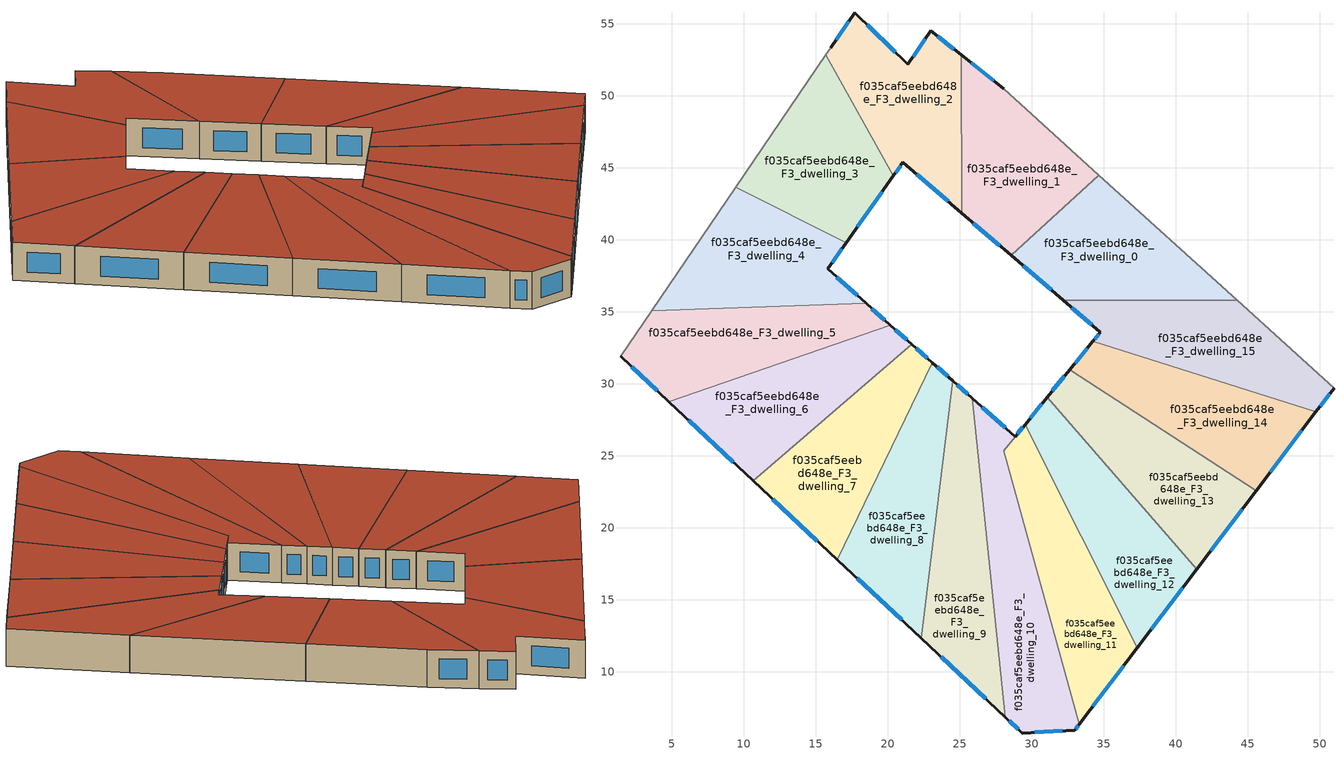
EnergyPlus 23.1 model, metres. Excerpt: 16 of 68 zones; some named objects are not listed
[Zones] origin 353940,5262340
f035caf5eebd648e_F3_dwelling_0
 floor to f035caf5eebd648e_F2_dwelling_0 (EU_floor_Construction): 44.25,35.81 32.18,35.81 28.57,38.92 34.66,44.5 z9
 wall outside (EU_wall_Construction): 28.57,38.92 32.18,35.81 z9:12
 wall to f035caf5eebd648e_F3_dwelling_1 (EU_wall_Construction): 34.66,44.5 28.57,38.92 z9:12
 wall adiabatic (EU_wall_Construction): 44.25,35.81 34.66,44.5 z9:12
 wall to f035caf5eebd648e_F3_dwelling_15 (EU_wall_Construction): 32.18,35.81 44.25,35.81 z9:12
 window (EU_Window_Construction): 29.42,38.19 31.33,36.54 z9.7:11.3
 roof outside (EU_roof_Construction): 44.25,35.81 34.66,44.5 28.57,38.92 32.18,35.81 z12
f035caf5eebd648e_F3_dwelling_1
 floor to f035caf5eebd648e_F2_dwelling_1 (EU_floor_Construction): 28.06,50.48 34.66,44.5 28.57,38.92 25.14,41.86 25.08,52.85 z9
 wall outside (EU_wall_Construction): 25.14,41.86 28.57,38.92 / 28.06,50.48 25.08,52.85 z9:12
 wall to f035caf5eebd648e_F3_dwelling_2 (EU_wall_Construction): 25.08,52.85 25.14,41.86 z9:12
 wall adiabatic (EU_wall_Construction): 34.66,44.5 28.06,50.48 z9:12
 window (EU_Window_Construction): 25.94,41.17 27.76,39.61 / 27.36,51.04 25.78,52.3 z9.7:11.3
 roof outside (EU_roof_Construction): 34.66,44.5 28.06,50.48 25.08,52.85 25.14,41.86 28.57,38.92 z12
f035caf5eebd648e_F3_dwelling_10
 floor to f035caf5eebd648e_F2_dwelling_10 (EU_floor_Construction): 28.84,26.33 28.05,25.37 33.29,6.35 32.98,5.94 29.33,5.74 28.16,6.84 25.87,28.98 z9
 wall outside (EU_wall_Construction): 28.16,6.84 29.33,5.74 32.98,5.94 33.29,6.35 / 28.84,26.33 25.87,28.98 z9:12
 wall to f035caf5eebd648e_F3_dwelling_9 (EU_wall_Construction): 25.87,28.98 28.16,6.84 z9:12
 wall to f035caf5eebd648e_F3_dwelling_11 (EU_wall_Construction): 28.05,25.37 28.84,26.33 / 33.29,6.35 28.05,25.36 z9:12
 window (EU_Window_Construction): 33.05,6.03 33.22,6.25 / 30.19,5.78 32.12,5.89 / 28.43,6.58 29.06,6 / 28.14,26.96 26.57,28.36 z9.7:11.3
 roof outside (EU_roof_Construction): 32.98,5.94 33.29,6.35 28.05,25.37 28.84,26.33 25.87,28.98 28.16,6.84 29.33,5.74 z12
f035caf5eebd648e_F3_dwelling_11
 floor to f035caf5eebd648e_F2_dwelling_11 (EU_floor_Construction): 29.52,27.17 37.33,11.68 33.29,6.35 28.05,25.36 28.84,26.34 z9
 wall outside (EU_wall_Construction): 33.29,6.35 37.33,11.68 / 29.52,27.17 28.84,26.34 z9:12
 wall to f035caf5eebd648e_F3_dwelling_12 (EU_wall_Construction): 37.33,11.68 29.52,27.17 z9:12
 window (EU_Window_Construction): 34.24,7.6 36.38,10.43 / 29.36,26.98 29,26.53 z9.7:11.3
 roof outside (EU_roof_Construction): 33.29,6.35 37.33,11.68 29.52,27.17 28.84,26.34 28.05,25.37 z12
f035caf5eebd648e_F3_dwelling_12
 floor to f035caf5eebd648e_F2_dwelling_12 (EU_floor_Construction): 31.06,29.05 41.45,17.12 37.33,11.68 29.52,27.17 z9
 wall outside (EU_wall_Construction): 31.06,29.05 29.52,27.17 / 37.33,11.68 41.45,17.12 z9:12
 wall to f035caf5eebd648e_F3_dwelling_13 (EU_wall_Construction): 41.45,17.12 31.06,29.05 z9:12
 window (EU_Window_Construction): 30.7,28.61 29.88,27.61 / 38.3,12.96 40.48,15.84 z9.7:11.3
 roof outside (EU_roof_Construction): 37.33,11.68 41.45,17.12 31.06,29.05 29.52,27.17 z12
f035caf5eebd648e_F3_dwelling_13
 floor to f035caf5eebd648e_F2_dwelling_13 (EU_floor_Construction): 45.58,22.57 41.45,17.12 31.06,29.05 32.63,30.97 z9
 wall outside (EU_wall_Construction): 32.63,30.97 31.06,29.05 / 41.45,17.12 45.58,22.57 z9:12
 wall to f035caf5eebd648e_F3_dwelling_14 (EU_wall_Construction): 45.58,22.57 32.63,30.97 z9:12
 window (EU_Window_Construction): 32.26,30.52 31.43,29.5 / 42.42,18.4 44.61,21.29 z9.7:11.3
 roof outside (EU_roof_Construction): 41.45,17.12 45.58,22.57 32.63,30.97 31.06,29.05 z12
f035caf5eebd648e_F3_dwelling_14
 floor to f035caf5eebd648e_F2_dwelling_14 (EU_floor_Construction): 49.73,28.04 45.58,22.57 32.63,30.97 34.23,32.94 z9
 wall outside (EU_wall_Construction): 34.23,32.94 32.63,30.97 / 45.58,22.57 49.73,28.04 z9:12
 wall to f035caf5eebd648e_F3_dwelling_15 (EU_wall_Construction): 49.73,28.04 34.23,32.94 z9:12
 window (EU_Window_Construction): 33.86,32.48 33,31.44 / 46.56,23.86 48.75,26.76 z9.7:11.3
 roof outside (EU_roof_Construction): 45.58,22.57 49.73,28.04 34.23,32.94 32.63,30.97 z12
f035caf5eebd648e_F3_dwelling_15
 floor to f035caf5eebd648e_F2_dwelling_15 (EU_floor_Construction): 50.99,29.71 49.73,28.04 34.23,32.94 34.76,33.59 32.18,35.81 44.25,35.81 z9
 wall outside (EU_wall_Construction): 32.18,35.81 34.76,33.59 34.23,32.94 / 49.73,28.04 50.99,29.71 z9:12
 wall adiabatic (EU_wall_Construction): 50.99,29.71 44.25,35.81 z9:12
 window (EU_Window_Construction): 34.64,33.44 34.36,33.1 / 32.79,35.29 34.16,34.11 / 50.02,28.44 50.69,29.32 z9.7:11.3
 roof outside (EU_roof_Construction): 49.73,28.04 50.99,29.71 44.25,35.81 32.18,35.81 34.76,33.59 34.23,32.94 z12
f035caf5eebd648e_F3_dwelling_2
 floor to f035caf5eebd648e_F2_dwelling_2 (EU_floor_Construction): 22.98,54.52 25.08,52.85 25.14,41.86 21.04,45.39 20.37,44.45 15.7,52.86 16.02,53.34 17.69,55.77 21.38,52.18 z9
 wall outside (EU_wall_Construction): 25.08,52.85 22.98,54.52 21.38,52.18 17.69,55.77 16.02,53.34 / 20.37,44.45 21.04,45.39 25.14,41.86 z9:12
 wall to f035caf5eebd648e_F3_dwelling_3 (EU_wall_Construction): 15.7,52.86 20.37,44.45 z9:12
 wall adiabatic (EU_wall_Construction): 16.02,53.34 15.7,52.86 z9:12
 window (EU_Window_Construction): 20.51,53.03 18.56,54.93 / 22.6,53.97 21.76,52.73 / 24.59,53.25 23.47,54.13 / 22,44.56 24.18,42.69 / 20.53,44.67 20.88,45.17 / 17.3,55.2 16.41,53.91 z9.7:11.3
 roof outside (EU_roof_Construction): 25.14,41.86 25.08,52.85 22.98,54.52 21.38,52.18 17.69,55.77 16.02,53.34 15.7,52.86 20.37,44.45 21.04,45.39 z12
f035caf5eebd648e_F3_dwelling_3
 floor to f035caf5eebd648e_F2_dwelling_3 (EU_floor_Construction): 15.7,52.86 20.37,44.45 17.11,39.82 9.42,43.64 z9
 wall outside (EU_wall_Construction): 17.11,39.82 20.37,44.45 z9:12
 wall to f035caf5eebd648e_F3_dwelling_4 (EU_wall_Construction): 9.42,43.64 17.11,39.82 z9:12
 wall adiabatic (EU_wall_Construction): 15.7,52.86 9.42,43.64 z9:12
 window (EU_Window_Construction): 17.88,40.9 19.61,43.36 z9.7:11.3
 roof outside (EU_roof_Construction): 17.11,39.82 20.37,44.45 15.7,52.86 9.42,43.64 z12
f035caf5eebd648e_F3_dwelling_4
 floor to f035caf5eebd648e_F2_dwelling_4 (EU_floor_Construction): 17.11,39.82 15.81,37.98 18.49,35.58 3.58,35.07 9.42,43.64 z9
 wall outside (EU_wall_Construction): 18.49,35.58 15.81,37.98 17.11,39.82 z9:12
 wall to f035caf5eebd648e_F3_dwelling_5 (EU_wall_Construction): 3.58,35.07 18.49,35.58 z9:12
 wall adiabatic (EU_wall_Construction): 9.42,43.64 3.58,35.07 z9:12
 window (EU_Window_Construction): 16.12,38.41 16.8,39.39 / 17.86,36.14 16.44,37.42 z9.7:11.3
 roof outside (EU_roof_Construction): 18.49,35.58 15.81,37.98 17.11,39.82 9.42,43.64 3.58,35.07 z12
f035caf5eebd648e_F3_dwelling_5
 floor to f035caf5eebd648e_F2_dwelling_5 (EU_floor_Construction): 20.17,34.08 4.78,28.76 1.42,31.91 3.58,35.07 18.49,35.58 z9
 wall outside (EU_wall_Construction): 20.17,34.08 18.49,35.58 / 1.42,31.91 4.78,28.76 z9:12
 wall to f035caf5eebd648e_F3_dwelling_6 (EU_wall_Construction): 4.78,28.76 20.17,34.08 z9:12
 wall adiabatic (EU_wall_Construction): 3.58,35.07 1.42,31.91 z9:12
 window (EU_Window_Construction): 19.78,34.43 18.89,35.23 / 2.21,31.17 3.99,29.5 z9.7:11.3
 roof outside (EU_roof_Construction): 20.17,34.08 18.49,35.58 3.58,35.07 1.42,31.91 4.78,28.76 z12
f035caf5eebd648e_F3_dwelling_6
 floor to f035caf5eebd648e_F2_dwelling_6 (EU_floor_Construction): 21.64,32.77 10.63,23.27 4.78,28.76 20.17,34.08 z9
 wall outside (EU_wall_Construction): 21.64,32.77 20.17,34.08 / 4.78,28.76 10.63,23.27 z9:12
 wall to f035caf5eebd648e_F3_dwelling_7 (EU_wall_Construction): 10.63,23.27 21.64,32.77 z9:12
 window (EU_Window_Construction): 21.3,33.07 20.52,33.77 / 6.15,27.48 9.26,24.56 z9.7:11.3
 roof outside (EU_roof_Construction): 21.64,32.77 20.17,34.08 4.78,28.76 10.63,23.27 z12
f035caf5eebd648e_F3_dwelling_7
 floor to f035caf5eebd648e_F2_dwelling_7 (EU_floor_Construction): 23.08,31.48 16.48,17.79 10.63,23.27 21.64,32.77 z9
 wall outside (EU_wall_Construction): 23.08,31.48 21.64,32.77 / 10.63,23.27 16.48,17.79 z9:12
 wall to f035caf5eebd648e_F3_dwelling_8 (EU_wall_Construction): 16.48,17.79 23.08,31.48 z9:12
 window (EU_Window_Construction): 22.74,31.78 21.98,32.46 / 12.01,21.99 15.11,19.08 z9.7:11.3
 roof outside (EU_roof_Construction): 16.48,17.79 23.08,31.48 21.64,32.77 10.63,23.27 z12
f035caf5eebd648e_F3_dwelling_8
 floor to f035caf5eebd648e_F2_dwelling_8 (EU_floor_Construction): 24.49,30.22 22.32,12.31 16.48,17.79 23.08,31.48 z9
 wall outside (EU_wall_Construction): 24.49,30.22 23.08,31.48 / 16.48,17.79 22.32,12.31 z9:12
 wall to f035caf5eebd648e_F3_dwelling_9 (EU_wall_Construction): 22.32,12.31 24.49,30.22 z9:12
 window (EU_Window_Construction): 24.16,30.51 23.41,31.18 / 17.85,16.5 20.95,13.6 z9.7:11.3
 roof outside (EU_roof_Construction): 22.32,12.31 24.49,30.22 23.08,31.48 16.48,17.79 z12
f035caf5eebd648e_F3_dwelling_9
 floor to f035caf5eebd648e_F2_dwelling_9 (EU_floor_Construction): 25.87,28.98 28.16,6.84 22.32,12.31 24.49,30.22 z9
 wall outside (EU_wall_Construction): 25.87,28.98 24.49,30.22 / 22.32,12.31 28.16,6.84 z9:12
 window (EU_Window_Construction): 25.55,29.27 24.82,29.93 / 23.69,11.03 26.79,8.13 z9.7:11.3
 roof outside (EU_roof_Construction): 28.16,6.84 25.87,28.98 24.49,30.22 22.32,12.31 z12
[Building]
EU S2 Campaign: North Axis=0; Terrain=City; Solar Distribution=FullExterior
[Site:Location]
Budapest.Ferenc.Liszt.Intl.AP: Latitude=47.437; Longitude=19.256; Time Zone=1; Elevation=185
[SizingPeriod:WeatherFileDays]
AnnualSizingPeriod: Begin Month=1; Begin Day of Month=1; End Month=12; End Day of Month=31; Day of Week for Start Day=Monday; Use Weather File Daylight Saving Period=No; Use Weather File Rain and Snow Indicators=No
[MATERIAL]
EU_InternalMass_Material: Roughness=MediumRough; Thickness=0.1; Conductivity=1; Density=1800; Specific Heat=900; Thermal Absorptance=0.9; Solar Absorptance=0.7; Visible Absorptance=0.7
[MATERIAL:NOMASS] Roughness=MediumRough; Thermal Absorptance=0.9; Solar Absorptance=0.7; Visible Absorptance=0.7
Name | Thermal Resistance
EU_wall_NoMass | 0.832559
EU_roof_NoMass | 1.39638
EU_floor_NoMass | 0.872794
[WINDOWMATERIAL:SIMPLEGLAZINGSYSTEM]
EU_Window_SimpleGlazing: UFactor=2.79869; Solar Heat Gain Coefficient=0.75; Visible Transmittance=0.75
[CONSTRUCTION]
EU_wall_Construction: EU_wall_NoMass
EU_roof_Construction: EU_roof_NoMass
EU_floor_Construction: EU_floor_NoMass
EU_Window_Construction: EU_Window_SimpleGlazing
EU_InternalMass_Construction: EU_InternalMass_Material
[ZONE] Type=1; Multiplier=1; Ceiling Height=autocalculate; Floor Area=autocalculate; Part of Total Floor Area=Yes
Name | Volume
f035caf5eebd648e_F3_dwelling_0 | 216.129
f035caf5eebd648e_F3_dwelling_1 | 216.145
f035caf5eebd648e_F3_dwelling_10 | 219.709
f035caf5eebd648e_F3_dwelling_11 | 212.628
f035caf5eebd648e_F3_dwelling_12 | 216.14
f035caf5eebd648e_F3_dwelling_13 | 216.142
f035caf5eebd648e_F3_dwelling_14 | 216.138
f035caf5eebd648e_F3_dwelling_15 | 216.13
f035caf5eebd648e_F3_dwelling_2 | 216.136
f035caf5eebd648e_F3_dwelling_3 | 216.152
f035caf5eebd648e_F3_dwelling_4 | 216.146
f035caf5eebd648e_F3_dwelling_5 | 216.123
f035caf5eebd648e_F3_dwelling_6 | 216.132
f035caf5eebd648e_F3_dwelling_7 | 216.161
f035caf5eebd648e_F3_dwelling_8 | 216.122
f035caf5eebd648e_F3_dwelling_9 | 216.116
[INTERNALMASS] Construction=EU_InternalMass_Construction
Name | Zone or ZoneList | Surface Area
f035caf5eebd648e_F3_dwelling_0_EU_InternalMass | f035caf5eebd648e_F3_dwelling_0 | 72.0431
f035caf5eebd648e_F3_dwelling_1_EU_InternalMass | f035caf5eebd648e_F3_dwelling_1 | 72.0483
f035caf5eebd648e_F3_dwelling_2_EU_InternalMass | f035caf5eebd648e_F3_dwelling_2 | 72.0454
f035caf5eebd648e_F3_dwelling_3_EU_InternalMass | f035caf5eebd648e_F3_dwelling_3 | 72.0507
f035caf5eebd648e_F3_dwelling_4_EU_InternalMass | f035caf5eebd648e_F3_dwelling_4 | 72.0486
f035caf5eebd648e_F3_dwelling_5_EU_InternalMass | f035caf5eebd648e_F3_dwelling_5 | 72.0413
f035caf5eebd648e_F3_dwelling_6_EU_InternalMass | f035caf5eebd648e_F3_dwelling_6 | 72.0439
f035caf5eebd648e_F3_dwelling_7_EU_InternalMass | f035caf5eebd648e_F3_dwelling_7 | 72.0539
f035caf5eebd648e_F3_dwelling_8_EU_InternalMass | f035caf5eebd648e_F3_dwelling_8 | 72.0406
f035caf5eebd648e_F3_dwelling_9_EU_InternalMass | f035caf5eebd648e_F3_dwelling_9 | 72.0386
f035caf5eebd648e_F3_dwelling_10_EU_InternalMass | f035caf5eebd648e_F3_dwelling_10 | 73.2368
f035caf5eebd648e_F3_dwelling_11_EU_InternalMass | f035caf5eebd648e_F3_dwelling_11 | 70.879
f035caf5eebd648e_F3_dwelling_12_EU_InternalMass | f035caf5eebd648e_F3_dwelling_12 | 72.0466
f035caf5eebd648e_F3_dwelling_13_EU_InternalMass | f035caf5eebd648e_F3_dwelling_13 | 72.0475
f035caf5eebd648e_F3_dwelling_14_EU_InternalMass | f035caf5eebd648e_F3_dwelling_14 | 72.0461
f035caf5eebd648e_F3_dwelling_15_EU_InternalMass | f035caf5eebd648e_F3_dwelling_15 | 72.0432
[OTHEREQUIPMENT] Fuel Type=Electricity; Design Level Calculation Method=Watts/Area; Power per Zone Floor Area=1; Fraction Latent=0; Fraction Radiant=0; Fraction Lost=0; Carbon Dioxide Generation Rate=0; EndUse Subcategory=EU_Step8_InternalGains
Name | Zone or ZoneList or Space or SpaceList | Schedule
EU_Step8_InternalGain_f035caf5eebd648e_F3_dwelling_0_f000 | f035caf5eebd648e_F3_dwelling_0 | EU_Step8_GainSchedule_f035caf5eebd648e_F3_dwelling_0_f000
EU_Step8_InternalGain_f035caf5eebd648e_F3_dwelling_1_f000 | f035caf5eebd648e_F3_dwelling_1 | EU_Step8_GainSchedule_f035caf5eebd648e_F3_dwelling_1_f000
EU_Step8_InternalGain_f035caf5eebd648e_F3_dwelling_2_f000 | f035caf5eebd648e_F3_dwelling_2 | EU_Step8_GainSchedule_f035caf5eebd648e_F3_dwelling_2_f000
EU_Step8_InternalGain_f035caf5eebd648e_F3_dwelling_3_f000 | f035caf5eebd648e_F3_dwelling_3 | EU_Step8_GainSchedule_f035caf5eebd648e_F3_dwelling_3_f000
EU_Step8_InternalGain_f035caf5eebd648e_F3_dwelling_4_f000 | f035caf5eebd648e_F3_dwelling_4 | EU_Step8_GainSchedule_f035caf5eebd648e_F3_dwelling_4_f000
EU_Step8_InternalGain_f035caf5eebd648e_F3_dwelling_5_f000 | f035caf5eebd648e_F3_dwelling_5 | EU_Step8_GainSchedule_f035caf5eebd648e_F3_dwelling_5_f000
EU_Step8_InternalGain_f035caf5eebd648e_F3_dwelling_6_f000 | f035caf5eebd648e_F3_dwelling_6 | EU_Step8_GainSchedule_f035caf5eebd648e_F3_dwelling_6_f000
EU_Step8_InternalGain_f035caf5eebd648e_F3_dwelling_7_f000 | f035caf5eebd648e_F3_dwelling_7 | EU_Step8_GainSchedule_f035caf5eebd648e_F3_dwelling_7_f000
EU_Step8_InternalGain_f035caf5eebd648e_F3_dwelling_8_f000 | f035caf5eebd648e_F3_dwelling_8 | EU_Step8_GainSchedule_f035caf5eebd648e_F3_dwelling_8_f000
EU_Step8_InternalGain_f035caf5eebd648e_F3_dwelling_9_f000 | f035caf5eebd648e_F3_dwelling_9 | EU_Step8_GainSchedule_f035caf5eebd648e_F3_dwelling_9_f000
EU_Step8_InternalGain_f035caf5eebd648e_F3_dwelling_10_f000 | f035caf5eebd648e_F3_dwelling_10 | EU_Step8_GainSchedule_f035caf5eebd648e_F3_dwelling_10_f000
EU_Step8_InternalGain_f035caf5eebd648e_F3_dwelling_11_f000 | f035caf5eebd648e_F3_dwelling_11 | EU_Step8_GainSchedule_f035caf5eebd648e_F3_dwelling_11_f000
EU_Step8_InternalGain_f035caf5eebd648e_F3_dwelling_12_f000 | f035caf5eebd648e_F3_dwelling_12 | EU_Step8_GainSchedule_f035caf5eebd648e_F3_dwelling_12_f000
EU_Step8_InternalGain_f035caf5eebd648e_F3_dwelling_13_f000 | f035caf5eebd648e_F3_dwelling_13 | EU_Step8_GainSchedule_f035caf5eebd648e_F3_dwelling_13_f000
EU_Step8_InternalGain_f035caf5eebd648e_F3_dwelling_14_f000 | f035caf5eebd648e_F3_dwelling_14 | EU_Step8_GainSchedule_f035caf5eebd648e_F3_dwelling_14_f000
EU_Step8_InternalGain_f035caf5eebd648e_F3_dwelling_15_f000 | f035caf5eebd648e_F3_dwelling_15 | EU_Step8_GainSchedule_f035caf5eebd648e_F3_dwelling_15_f000
[ZONEVENTILATION:DESIGNFLOWRATE] Schedule=EU_AlwaysOn; Design Flow Rate Calculation Method=AirChanges/Hour; Air Changes per Hour=0.475469; Ventilation Type=Natural; Fan Pressure Rise=0; Fan Total Efficiency=1; Constant Term Coefficient=1; Temperature Term Coefficient=0; Velocity Term Coefficient=0; Velocity Squared Term Coefficient=0; Minimum Indoor Temperature=-100; Maximum Indoor Temperature=100; Delta Temperature=-100; Minimum Outdoor Temperature=-100; Maximum Outdoor Temperature=100; Maximum Wind Speed=40
Name | Zone or ZoneList or Space or SpaceList
EU_ConstantAir_f035caf5eebd648e_F3_dwelling_0 | f035caf5eebd648e_F3_dwelling_0
EU_ConstantAir_f035caf5eebd648e_F3_dwelling_1 | f035caf5eebd648e_F3_dwelling_1
EU_ConstantAir_f035caf5eebd648e_F3_dwelling_2 | f035caf5eebd648e_F3_dwelling_2
EU_ConstantAir_f035caf5eebd648e_F3_dwelling_3 | f035caf5eebd648e_F3_dwelling_3
EU_ConstantAir_f035caf5eebd648e_F3_dwelling_4 | f035caf5eebd648e_F3_dwelling_4
EU_ConstantAir_f035caf5eebd648e_F3_dwelling_5 | f035caf5eebd648e_F3_dwelling_5
EU_ConstantAir_f035caf5eebd648e_F3_dwelling_6 | f035caf5eebd648e_F3_dwelling_6
EU_ConstantAir_f035caf5eebd648e_F3_dwelling_7 | f035caf5eebd648e_F3_dwelling_7
EU_ConstantAir_f035caf5eebd648e_F3_dwelling_8 | f035caf5eebd648e_F3_dwelling_8
EU_ConstantAir_f035caf5eebd648e_F3_dwelling_9 | f035caf5eebd648e_F3_dwelling_9
EU_ConstantAir_f035caf5eebd648e_F3_dwelling_10 | f035caf5eebd648e_F3_dwelling_10
EU_ConstantAir_f035caf5eebd648e_F3_dwelling_11 | f035caf5eebd648e_F3_dwelling_11
EU_ConstantAir_f035caf5eebd648e_F3_dwelling_12 | f035caf5eebd648e_F3_dwelling_12
EU_ConstantAir_f035caf5eebd648e_F3_dwelling_13 | f035caf5eebd648e_F3_dwelling_13
EU_ConstantAir_f035caf5eebd648e_F3_dwelling_14 | f035caf5eebd648e_F3_dwelling_14
EU_ConstantAir_f035caf5eebd648e_F3_dwelling_15 | f035caf5eebd648e_F3_dwelling_15
[HVACTEMPLATE:ZONE:IDEALLOADSAIRSYSTEM] System Availability Schedule=EU_AlwaysOn; Maximum Heating Supply Air Temperature=50; Minimum Cooling Supply Air Temperature=13; Maximum Heating Supply Air Humidity Ratio=0.0156; Minimum Cooling Supply Air Humidity Ratio=0.0077; Heating Limit=NoLimit; Cooling Limit=NoLimit; Heating Availability Schedule=EU_AlwaysOn; Cooling Availability Schedule=EU_CoolingOff; Dehumidification Control Type=ConstantSensibleHeatRatio; Cooling Sensible Heat Ratio=0.7; Dehumidification Setpoint=60; Humidification Control Type=None; Humidification Setpoint=30; Outdoor Air Method=None; Outdoor Air Flow Rate per Person=0.00944; Outdoor Air Flow Rate per Zone Floor Area=0; Outdoor Air Flow Rate per Zone=0; Demand Controlled Ventilation Type=None; Outdoor Air Economizer Type=NoEconomizer; Heat Recovery Type=None; Sensible Heat Recovery Effectiveness=0.7; Latent Heat Recovery Effectiveness=0.65
Name | Template Thermostat
f035caf5eebd648e_F3_dwelling_0 | EU_HeatOnly_f035caf5eebd648e_F3_dwelling_0
f035caf5eebd648e_F3_dwelling_1 | EU_HeatOnly_f035caf5eebd648e_F3_dwelling_1
f035caf5eebd648e_F3_dwelling_2 | EU_HeatOnly_f035caf5eebd648e_F3_dwelling_2
f035caf5eebd648e_F3_dwelling_3 | EU_HeatOnly_f035caf5eebd648e_F3_dwelling_3
f035caf5eebd648e_F3_dwelling_4 | EU_HeatOnly_f035caf5eebd648e_F3_dwelling_4
f035caf5eebd648e_F3_dwelling_5 | EU_HeatOnly_f035caf5eebd648e_F3_dwelling_5
f035caf5eebd648e_F3_dwelling_6 | EU_HeatOnly_f035caf5eebd648e_F3_dwelling_6
f035caf5eebd648e_F3_dwelling_7 | EU_HeatOnly_f035caf5eebd648e_F3_dwelling_7
f035caf5eebd648e_F3_dwelling_8 | EU_HeatOnly_f035caf5eebd648e_F3_dwelling_8
f035caf5eebd648e_F3_dwelling_9 | EU_HeatOnly_f035caf5eebd648e_F3_dwelling_9
f035caf5eebd648e_F3_dwelling_10 | EU_HeatOnly_f035caf5eebd648e_F3_dwelling_10
f035caf5eebd648e_F3_dwelling_11 | EU_HeatOnly_f035caf5eebd648e_F3_dwelling_11
f035caf5eebd648e_F3_dwelling_12 | EU_HeatOnly_f035caf5eebd648e_F3_dwelling_12
f035caf5eebd648e_F3_dwelling_13 | EU_HeatOnly_f035caf5eebd648e_F3_dwelling_13
f035caf5eebd648e_F3_dwelling_14 | EU_HeatOnly_f035caf5eebd648e_F3_dwelling_14
f035caf5eebd648e_F3_dwelling_15 | EU_HeatOnly_f035caf5eebd648e_F3_dwelling_15
[SIZING:ZONE] Zone Cooling Design Supply Air Temperature Input Method=SupplyAirTemperature; Zone Cooling Design Supply Air Temperature=13; Zone Heating Design Supply Air Temperature Input Method=SupplyAirTemperature; Zone Heating Design Supply Air Temperature=50; Zone Cooling Design Supply Air Humidity Ratio=0.008; Zone Heating Design Supply Air Humidity Ratio=0.008; Cooling Design Air Flow Method=DesignDay; Cooling Design Air Flow Rate=0; Cooling Minimum Air Flow per Zone Floor Area=0.000762; Cooling Minimum Air Flow=0; Cooling Minimum Air Flow Fraction=0.2; Heating Design Air Flow Method=DesignDay; Heating Design Air Flow Rate=0; Heating Maximum Air Flow per Zone Floor Area=0.002032; Heating Maximum Air Flow=0.141576; Heating Maximum Air Flow Fraction=0.3; Account for Dedicated Outdoor Air System=No; Dedicated Outdoor Air System Control Strategy=NeutralSupplyAir; Dedicated Outdoor Air Low Setpoint Temperature for Design=autosize; Dedicated Outdoor Air High Setpoint Temperature for Design=autosize; Zone Load Sizing Method=Sensible Load Only No Latent Load; Zone Latent Cooling Design Supply Air Humidity Ratio Input Method=HumidityRatioDifference; Zone Cooling Design Supply Air Humidity Ratio Difference=0.005; Zone Latent Heating Design Supply Air Humidity Ratio Input Method=HumidityRatioDifference; Zone Humidification Design Supply Air Humidity Ratio Difference=0.005
f035caf5eebd648e_F3_dwelling_0; f035caf5eebd648e_F3_dwelling_1; f035caf5eebd648e_F3_dwelling_2; f035caf5eebd648e_F3_dwelling_3; f035caf5eebd648e_F3_dwelling_4; f035caf5eebd648e_F3_dwelling_5; f035caf5eebd648e_F3_dwelling_6; f035caf5eebd648e_F3_dwelling_7; f035caf5eebd648e_F3_dwelling_8; f035caf5eebd648e_F3_dwelling_9; f035caf5eebd648e_F3_dwelling_10; f035caf5eebd648e_F3_dwelling_11; f035caf5eebd648e_F3_dwelling_12; f035caf5eebd648e_F3_dwelling_13; f035caf5eebd648e_F3_dwelling_14; f035caf5eebd648e_F3_dwelling_15
[SCHEDULE:CONSTANT]
Name | Hourly Value
EU_AlwaysOn | 1
EU_CoolingOff | 0
[SCHEDULE:FILE] Column Number=1; Rows to Skip at Top=0; Number of Hours of Data=8760; Column Separator=Comma; Interpolate to Timestep=No; Minutes per Item=60; Adjust Schedule for Daylight Savings=Yes
Name | File
EU_Step8_GainSchedule_f035caf5eebd648e_F3_dwelling_0_f000 | ../../schedules/f035caf5eebd648e/f035caf5eebd648e_F3_dwelling_0_f000_gain.csv
EU_Step8_GainSchedule_f035caf5eebd648e_F3_dwelling_1_f000 | ../../schedules/f035caf5eebd648e/f035caf5eebd648e_F3_dwelling_1_f000_gain.csv
EU_Step8_GainSchedule_f035caf5eebd648e_F3_dwelling_2_f000 | ../../schedules/f035caf5eebd648e/f035caf5eebd648e_F3_dwelling_2_f000_gain.csv
EU_Step8_GainSchedule_f035caf5eebd648e_F3_dwelling_3_f000 | ../../schedules/f035caf5eebd648e/f035caf5eebd648e_F3_dwelling_3_f000_gain.csv
EU_Step8_GainSchedule_f035caf5eebd648e_F3_dwelling_4_f000 | ../../schedules/f035caf5eebd648e/f035caf5eebd648e_F3_dwelling_4_f000_gain.csv
EU_Step8_GainSchedule_f035caf5eebd648e_F3_dwelling_5_f000 | ../../schedules/f035caf5eebd648e/f035caf5eebd648e_F3_dwelling_5_f000_gain.csv
EU_Step8_GainSchedule_f035caf5eebd648e_F3_dwelling_6_f000 | ../../schedules/f035caf5eebd648e/f035caf5eebd648e_F3_dwelling_6_f000_gain.csv
EU_Step8_GainSchedule_f035caf5eebd648e_F3_dwelling_7_f000 | ../../schedules/f035caf5eebd648e/f035caf5eebd648e_F3_dwelling_7_f000_gain.csv
EU_Step8_GainSchedule_f035caf5eebd648e_F3_dwelling_8_f000 | ../../schedules/f035caf5eebd648e/f035caf5eebd648e_F3_dwelling_8_f000_gain.csv
EU_Step8_GainSchedule_f035caf5eebd648e_F3_dwelling_9_f000 | ../../schedules/f035caf5eebd648e/f035caf5eebd648e_F3_dwelling_9_f000_gain.csv
EU_Step8_GainSchedule_f035caf5eebd648e_F3_dwelling_10_f000 | ../../schedules/f035caf5eebd648e/f035caf5eebd648e_F3_dwelling_10_f000_gain.csv
EU_Step8_GainSchedule_f035caf5eebd648e_F3_dwelling_11_f000 | ../../schedules/f035caf5eebd648e/f035caf5eebd648e_F3_dwelling_11_f000_gain.csv
EU_Step8_GainSchedule_f035caf5eebd648e_F3_dwelling_12_f000 | ../../schedules/f035caf5eebd648e/f035caf5eebd648e_F3_dwelling_12_f000_gain.csv
EU_Step8_GainSchedule_f035caf5eebd648e_F3_dwelling_13_f000 | ../../schedules/f035caf5eebd648e/f035caf5eebd648e_F3_dwelling_13_f000_gain.csv
EU_Step8_GainSchedule_f035caf5eebd648e_F3_dwelling_14_f000 | ../../schedules/f035caf5eebd648e/f035caf5eebd648e_F3_dwelling_14_f000_gain.csv
EU_Step8_GainSchedule_f035caf5eebd648e_F3_dwelling_15_f000 | ../../schedules/f035caf5eebd648e/f035caf5eebd648e_F3_dwelling_15_f000_gain.csv
